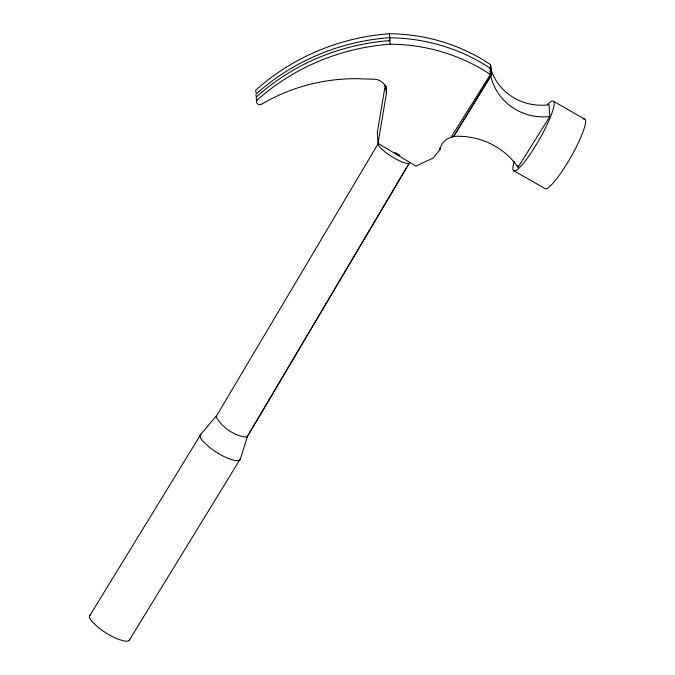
<?xml version="1.0" encoding="UTF-8"?>
<svg xmlns="http://www.w3.org/2000/svg" width="675" height="675" viewBox="0 0 675 675"><rect width="100%" height="100%" fill="white"/><g stroke="black" fill="none" stroke-linecap="round" stroke-linejoin="round"><path stroke-width="1.01" d="M389.399 40.745L389.635 37.665A218.025 208.389 -4.2 0 0 256.129 94.036A3.35 3.206 -4.2 0 0 256.77 97.073M389.838 40.424L389.821 40.593A218 208.356 -4.2 0 0 256.365 96.964A3.35 3.206 -4.2 0 0 256.998 100.001M389.424 40.888L389.661 37.825C425.461 38.036 461.177 48.743 490.911 68.74M386.125 89.606L386.387 86.628M256.103 92.635A3.35 3.206 -4.2 0 1 255.842 90.121A218.025 208.389 -4.2 0 1 389.348 33.75A178.867 170.961 -4.2 0 1 490.598 64.665L491.383 75.111L453.499 136.772A15.803 15.103 -4.2 0 0 440.032 149.538L433.097 158.051L415.91 166.134L378.059 143.336L377.283 132.882L385.282 84.999M378.059 143.336L386.412 93.378L385.923 86.839M200.863 434.287A25.312 6.539 31.5 0 0 202.39 440.699L209.554 447.458L214.355 450.934A22.553 5.83 31.5 0 0 229.753 459L234.039 460.291L237.381 460.688L239.558 460.173A25.312 6.539 31.5 0 0 240.418 458.772L247.615 436.016L409.784 162.253A18.503 4.177 32 0 1 393.854 157.849A18.503 4.177 32 0 1 378.093 143.783L216.034 416.703C221.915 427.351 234.841 436.489 247.058 437.13L409.227 163.19M247.058 437.13L247.615 436.016M89.412 616.25L200.863 434.287L216.582 415.589M90.264 614.849A25.312 6.539 31.5 0 0 91.792 621.262L98.955 628.02L103.756 631.496A22.553 5.83 31.5 0 0 119.154 639.562L123.441 640.853L126.79 641.25L128.959 640.735L240.418 458.772M453.499 136.772L491.358 74.95L490.598 64.665M489.957 68.335L490.404 74.478L451.44 136.603A71.213 68.614 9.2 0 1 518.054 167.223L549.872 116.488L549.011 104.752A53.182 50.844 -4.1 0 1 491.324 70.462L490.278 66.58M553.702 101.436L585.082 119.315M513.363 170.53L544.742 188.401A40.087 6.775 -60.3 0 0 572.105 154.87A40.087 6.775 -60.3 0 0 583.208 119.045M491.383 75.111L483.907 70.352A178.867 170.961 -4.2 0 0 390.125 44.196A218.025 208.389 -4.2 0 0 256.627 100.567A3.35 3.206 -4.2 0 0 261.571 104.245A177.441 169.594 -4.2 0 1 361.893 78.832L373.132 79.228A12.867 12.293 -4.2 0 1 386.412 93.378M517.911 165.265L518.054 167.223M439.898 147.715L440.032 149.538M389.348 33.75L390.125 44.196M549.872 116.488A53.317 51.545 8.2 0 1 490.404 74.478M547.417 104.49A40.087 6.775 -60.3 0 1 550.429 117.062A40.087 6.775 -60.3 0 1 523.716 162.928A40.087 6.775 -60.3 0 1 514.274 161.393M399.777 155.174A18.689 4.219 32 0 1 394.774 152.339M129.819 639.335A25.312 6.539 31.5 0 1 128.959 640.727"/></g></svg>
